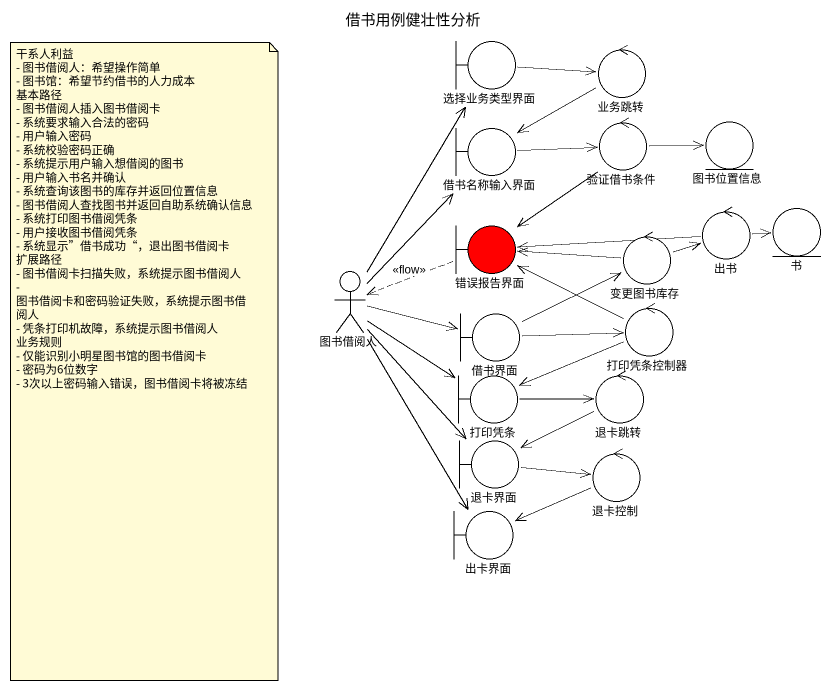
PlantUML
@startuml
title 借书用例健壮性分析
boundary 选择业务类型界面
control 业务跳转
boundary 借书名称输入界面
control 验证借书条件
entity 图书位置信息
boundary 错误报告界面 #FF0000
control 变更图书库存
control 出书
entity 书
actor 图书借阅人
boundary 借书界面
control 打印凭条控制器
boundary 打印凭条
control 退卡跳转
boundary 退卡界面
control 退卡控制
boundary 出卡界面
选择业务类型界面 -right-> 业务跳转
业务跳转 --> 借书名称输入界面
借书名称输入界面 -right-> 验证借书条件
验证借书条件 -right-> 图书位置信息
验证借书条件 --> 错误报告界面
错误报告界面 .left.> 图书借阅人 : <<flow>>
变更图书库存 -left-> 错误报告界面
变更图书库存 -right-> 出书
出书 -left-> 错误报告界面
出书 -right-> 书
图书借阅人 -up-> 选择业务类型界面
图书借阅人 -up-> 借书名称输入界面
图书借阅人 -right-> 借书界面
图书借阅人 --> 打印凭条
图书借阅人 --> 退卡界面
图书借阅人 --> 出卡界面
借书界面 -right-> 变更图书库存
借书界面 -right-> 打印凭条控制器
打印凭条控制器 -left-> 错误报告界面
打印凭条控制器 -left-> 打印凭条
打印凭条 -right-> 退卡跳转
退卡跳转 -left-> 退卡界面
退卡界面 -right-> 退卡控制
退卡控制 -left-> 出卡界面
note as N1
  干系人利益
  - 图书借阅人：希望操作简单
  - 图书馆：希望节约借书的人力成本
  基本路径
  - 图书借阅人插入图书借阅卡
  - 系统要求输入合法的密码
  - 用户输入密码
  - 系统校验密码正确
  - 系统提示用户输入想借阅的图书
  - 用户输入书名并确认
  - 系统查询该图书的库存并返回位置信息
  - 图书借阅人查找图书并返回自助系统确认信息
  - 系统打印图书借阅凭条
  - 用户接收图书借阅凭条
  - 系统显示”借书成功“，退出图书借阅卡
  扩展路径
  - 图书借阅卡扫描失败，系统提示图书借阅人
  - 图书借阅卡和密码验证失败，系统提示图书借阅人
  - 凭条打印机故障，系统提示图书借阅人
  业务规则
  - 仅能识别小明星图书馆的图书借阅卡
  - 密码为6位数字
  - 3次以上密码输入错误，图书借阅卡将被冻结
end note
@enduml
